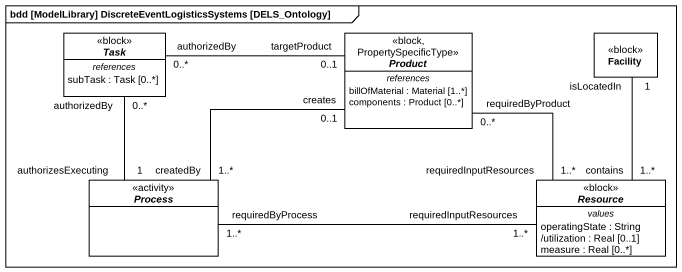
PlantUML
@startuml
mainframe bdd [ModelLibrary] DiscreteEventLogisticsSystems [DELS_Ontology]
hide circle
hide empty members
abstract class Task <<block>> #FFFFFF {
  -- references --
  subTask : Task [0..*]
}
abstract class Product <<block, PropertySpecificType>> #FFFFFF {
  -- references --
  billOfMaterial : Material [1..*]
  components : Product [0..*]
}
class Facility <<block>> #FFFFFF
abstract class "Process" as Process_ <<activity>> #FFFFFF
abstract class Resource <<block>> #FFFFFF {
  -- values --
  operatingState : String
  /utilization : Real [0..1]
  measure : Real [0..*]
}
Task "authorizedBy\n0..*" -right- "targetProduct\n0..1" Product
Task "authorizedBy\n0..*" -- "authorizesExecuting\n1" Process_
Facility "isLocatedIn\n1" -- "1..*\ncontains" Resource
Process_ "createdBy\n1..*" -right- "creates\n0..1" Product
Resource "requiredInputResources\n1..*" -up- "requiredByProduct\n0..*" Product
Resource "requiredInputResources\n1..*" -left- "requiredByProcess\n1..*" Process_
@enduml
